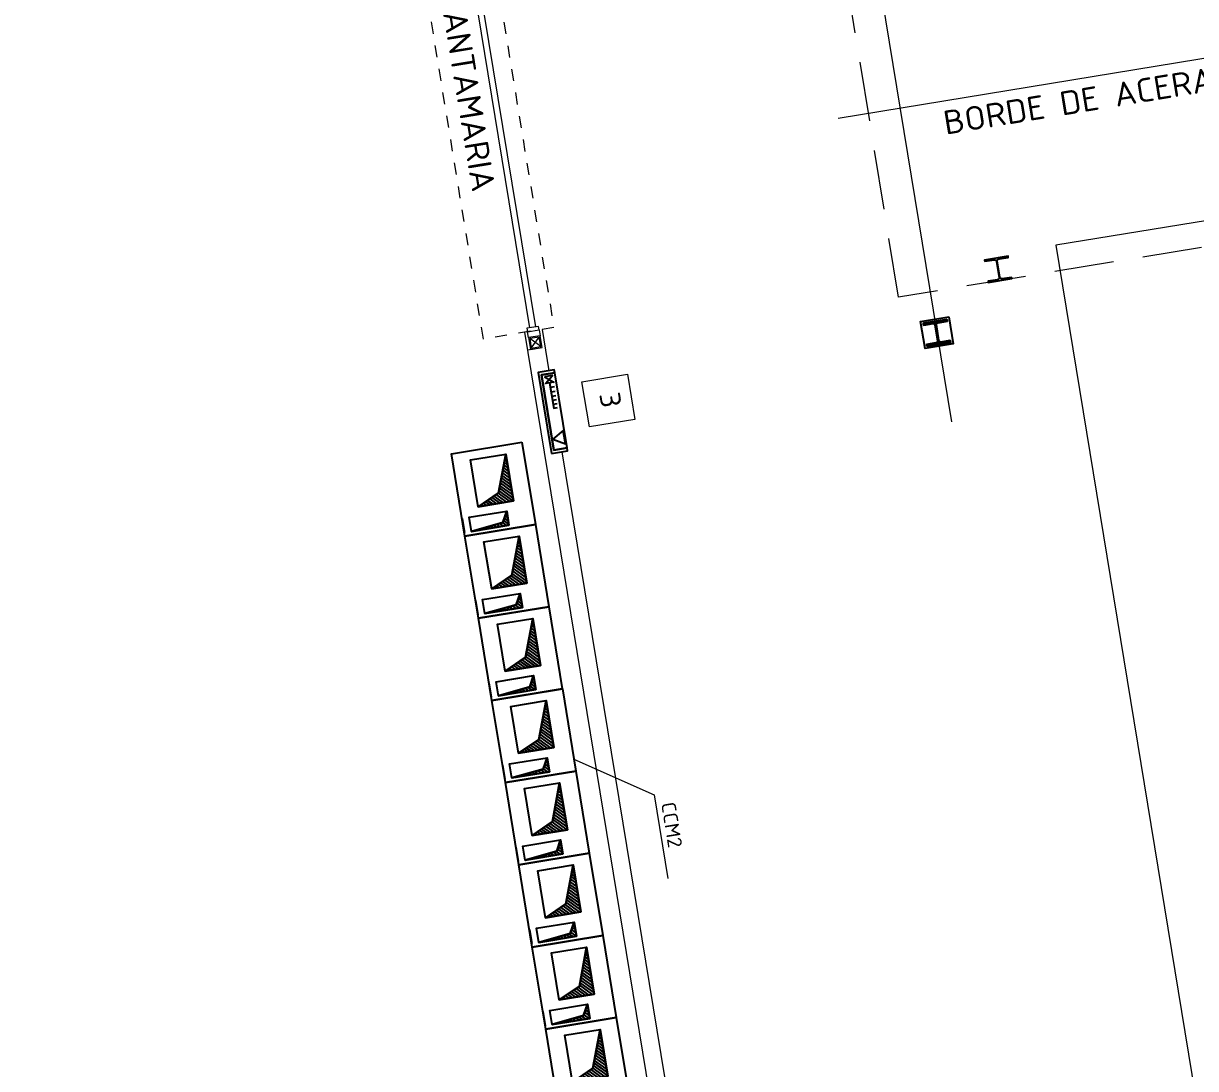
# Model space of a CAD drawing. Header units: metres. Extents: x 2 to 659295185, y -28 to 1124222152.
# Drawn here: x 655607.91 to 655617.76, y 1126517.76 to 1126526.54 of the extents above; entities that cross this region are included whole.
import ezdxf

# ---------------------------------------------------------------- set-up
doc = ezdxf.new("R2010")
doc.units = ezdxf.units.M
doc.header["$MEASUREMENT"] = 0
for name, pattern in [('CCSM_C1_CUERPO CK$0$CONTINUA', [0]), ('CCSM_C1_CUERPO CK$0$DASHED', [0.75, 0.5, -0.25]), ('CCSM_C1_CUERPO CK$0$HIDDEN', [0.375, 0.25, -0.125]), ('DASHDOT', [1, 0.5, -0.25, 0, -0.25])]:
    doc.linetypes.add(name, pattern=pattern)
doc.layers.get('0').update_dxf_attribs({"linetype": 'CONTINUOUS'})
for name, color, linetype in [('CCSM_C1_CUERPO CK$0$A-EQUIPOS', 9, 'CONTINUOUS'), ('CCSM_C1_CUERPO CK$0$A-PARED', 2, 'CCSM_C1_CUERPO CK$0$CONTINUA'), ('CCSM_C1_CUERPO CK$0$A-PROYECCIONES', 5, 'CCSM_C1_CUERPO CK$0$DASHED'), ('CCSM_C1_CUERPO CK$0$A-SANTA MARIAS', 161, 'CCSM_C1_CUERPO CK$0$CONTINUA'), ('CCSM_C1_CUERPO CK$0$A-TEXTOS AREAS', 9, 'CONTINUOUS'), ('CCSM_C1_CUERPO CK$0$A_RAMPAS ANDENES', 8, 'CONTINUOUS'), ('CCSM_C1_CUERPO CK$0$E-TEXT', 6, 'CONTINUOUS'), ('CCSM_C1_CUERPO CK$0$TEX-ROT', 7, 'CONTINUOUS'), ('CCSM_XREF ESTRUCTURA15$0$E_PLANCHAS C', 67, 'CONTINUOUS'), ('CCSM_XREF ESTRUCTURA15$0$PLANCHAS VERIFICADAS ANDENES  Y AMPLIACION LOCALES H Y N 12-05-2011', 8, 'CONTINUOUS')]:
    doc.layers.add(name, color=color, linetype=linetype)
doc.layers.add('CCSM_XREF ESTRUCTURA15$0$E-CC-COLUMNA', color=2, linetype='CONTINUOUS', lineweight=35)
doc.layers.add('LOCALES ASIGNADOS', color=41, linetype='DASHDOT', lineweight=0)
doc.styles.add('CCSM_C1_CUERPO CK$0$ROMANS', font='romans__.ttf')
doc.styles.add('CCSM_C1_CUERPO CK$0$Standard', font='txt_____.ttf')
pattern_1 = [(45, (0, 0), (-0.01414213562373, 0.01414213562373), []), (45, (0.0004, -2e-19), (-0.01414213562373, 0.01414213562373), [])]

# ---------------------------------------------------------------- blocks, each defined once
blk = doc.blocks.new('CCSM_C1_CUERPO CK$0$CAJA DE MANGUERA')
for points in [[(0.444, 0.073), (0.473, -0.106), (0.44, -0.111), (0.417, 0.034), (-0.406, -0.1), (-0.382, -0.246), (-0.415, -0.251), (-0.444, -0.073)], [(0.417, 0.034), (0.44, -0.111), (-0.382, -0.246), (-0.406, -0.1)], [(0.299, 0.008), (0.393, -0.108), (0.246, -0.132)], [(-0.378, -0.123), (-0.288, -0.201), (-0.303, -0.111), (-0.363, -0.214)]]:
    blk.add_lwpolyline(points, close=True)
for points in [[(-0.295, -0.156), (-0.019, -0.111), (-0.012, -0.152)], [(-0.107, -0.125), (-0.1, -0.17)], [(-0.062, -0.118), (-0.055, -0.163)], [(-0.248, -0.149), (-0.241, -0.193)], [(-0.196, -0.14), (-0.189, -0.185)], [(-0.151, -0.133), (-0.144, -0.177)]]:
    blk.add_lwpolyline(points)
blk = doc.blocks.new('CCSM_C1_CUERPO CK$0$CCM 2')
at = {"layer": 'CCSM_C1_CUERPO CK$0$A-EQUIPOS'}
h = blk.add_hatch(dxfattribs=at)
h.set_pattern_fill('JIS_LC_20', color=256, scale=0.001, angle=80.69155, style=0)
h.set_pattern_definition(pattern_1)
h.paths.add_polyline_path([(-1005739.1284, 829203.7575), (-1005739.5284, 829203.7575), (-1005739.2158, 829203.6447), (-1005739.1284, 829203.4575)])
h = blk.add_hatch(dxfattribs=at)
h.set_pattern_fill('JIS_LC_20', color=256, scale=0.001, angle=80.69155, style=0)
h.set_pattern_definition(pattern_1)
h.paths.add_polyline_path([(-1005738.9334, 829203.6875), (-1005739.0534, 829203.6875), (-1005738.9645, 829203.6399), (-1005738.9334, 829203.3675)])
blk.add_line((-1005739.0534, 829203.3075), (-1005738.9334, 829203.3075), dxfattribs=at)
for points in [[(-1005739.6034, 829203.9075), (-1005738.9034, 829203.9075), (-1005738.9034, 829203.3075), (-1005739.6034, 829203.3075)], [(-1005739.1284, 829203.4575), (-1005739.5284, 829203.4575), (-1005739.5284, 829203.7575), (-1005739.1284, 829203.7575)], [(-1005739.1284, 829203.7575), (-1005739.5284, 829203.7575), (-1005739.2158, 829203.6447), (-1005739.1284, 829203.4575)], [(-1005739.0534, 829203.6875), (-1005738.9334, 829203.6875), (-1005738.9334, 829203.3675), (-1005739.0534, 829203.3675)], [(-1005738.9334, 829203.6875), (-1005739.0534, 829203.6875), (-1005738.9645, 829203.6399), (-1005738.9334, 829203.3675)]]:
    blk.add_lwpolyline(points, close=True, dxfattribs=at)
for points in [[(-1005739.1284, 829203.4575), (-1005739.2158, 829203.6447), (-1005739.5284, 829203.7575)], [(-1005738.9334, 829203.3675), (-1005738.9645, 829203.6399), (-1005739.0534, 829203.6875)]]:
    blk.add_lwpolyline(points, dxfattribs=at)
blk = doc.blocks.new('CCSM_XREF ESTRUCTURA15$0$A$C17D5529C')
at = {"layer": 'CCSM_XREF ESTRUCTURA15$0$E-CC-COLUMNA'}
blk.add_lwpolyline([(-0.1625, -0.1033), (-0.028, -0.1033, -0.410123), (-0.01, -0.121), (-0.01, -0.2), (0, -0.2), (0, 0), (-0.01, 0), (-0.01, -0.079, -0.410123), (-0.028, -0.0968), (-0.162, -0.0968, -0.410123), (-0.18, -0.079), (-0.18, 0), (-0.19, 0), (-0.19, -0.2), (-0.18, -0.2), (-0.18, -0.121, -0.418316), (-0.162, -0.1033)], format="xyb", dxfattribs=at)
at = {"layer": 'CCSM_XREF ESTRUCTURA15$0$E_PLANCHAS C'}
blk.add_lwpolyline([(-0.21, 0.02), (0.02, 0.02), (0.02, -0.22), (-0.21, -0.22)], close=True, dxfattribs=at)

msp = doc.modelspace()

# ---------------------------------------------------------------- hatches: boundary and pattern name
at = {"layer": 'LOCALES ASIGNADOS'}
h = msp.add_hatch(color=256, dxfattribs=at)
edge = h.paths.add_edge_path()
edge.add_arc((219491.1056, 1054914.3756), 441878.9229, 9.308049718, 9.309563548, ccw=False)
edge.add_line((655551.8097, 1126384.9626), (655564.5398, 1126387.0492))
edge.add_line((655564.5398, 1126387.0492), (655562.5867, 1126398.9652))
edge.add_line((655562.5867, 1126398.9652), (655552.3922, 1126397.2942))
edge.add_line((655552.3922, 1126397.2942), (655552.4569, 1126396.8995))
edge.add_line((655552.4569, 1126396.8995), (655549.9212, 1126396.4839))

# ---------------------------------------------------------------- linework, layer by layer
at = {"color": 3}
msp.add_lwpolyline([(655616.1181, 1126524.4115), (655616.0963, 1126524.5442, -0.410123), (655616.1109, 1126524.5649), (655616.1889, 1126524.5777), (655616.1872, 1126524.5875), (655615.9899, 1126524.5552), (655615.9915, 1126524.5453), (655616.0695, 1126524.5581, -0.410123), (655616.0899, 1126524.5432), (655616.1116, 1126524.411, -0.410123), (655616.097, 1126524.3903), (655616.019, 1126524.3775), (655616.0206, 1126524.3677), (655616.218, 1126524.4), (655616.2164, 1126524.4099), (655616.1384, 1126524.3971, -0.418316), (655616.118, 1126524.412)], format="xyb", dxfattribs=at)
msp.add_lwpolyline([(655616.1181, 1126524.4115), (655616.0963, 1126524.5442, -0.410123), (655616.1109, 1126524.5649), (655616.1889, 1126524.5777), (655616.1872, 1126524.5875), (655615.9899, 1126524.5552), (655615.9915, 1126524.5453), (655616.0695, 1126524.5581, -0.410123), (655616.0899, 1126524.5432), (655616.1116, 1126524.411, -0.410123), (655616.097, 1126524.3903), (655616.019, 1126524.3775), (655616.0206, 1126524.3677), (655616.218, 1126524.4), (655616.2164, 1126524.4099), (655616.1384, 1126524.3971, -0.418316), (655616.118, 1126524.412)], format="xyb", dxfattribs=at)
at = {"layer": 'CCSM_C1_CUERPO CK$0$A-PARED', "lineweight": 5}
msp.add_line((655612.1473, 1126523.8006), (655612.2706, 1126523.8209), dxfattribs=at)
for points in [[(655612.1229, 1126523.9486), (655613.336, 1126516.5474), (655604.9479, 1126515.1725)], [(655612.2717, 1126523.973), (655612.3286, 1126523.626), (655612.237, 1126523.611), (655612.3486, 1126522.93), (655612.4402, 1126522.9451)], [(655613.5272, 1126516.3253), (655612.4402, 1126522.9451)]]:
    msp.add_lwpolyline(points, dxfattribs=at)
at = {"layer": 'CCSM_C1_CUERPO CK$0$A-PROYECCIONES', "lineweight": 5}
msp.add_lwpolyline([(655627.1504, 1126543.0145), (655628.9161, 1126526.476), (655615.2664, 1126524.2443), (655614.5278, 1126528.7509), (655615.2679, 1126528.8722), (655613.3213, 1126540.7477), (655627.1504, 1126543.0145)], dxfattribs=at)
at = {"layer": 'CCSM_C1_CUERPO CK$0$A-SANTA MARIAS', "color": 8, "lineweight": 5}
for p, q in [((655612.2591, 1126523.8291), (655612.1673, 1126523.8951)), ((655612.1802, 1126523.8162), (655612.2462, 1126523.9081))]:
    msp.add_line(p, q, dxfattribs=at)
at = {"layer": 'CCSM_C1_CUERPO CK$0$A-SANTA MARIAS', "linetype": 'CCSM_C1_CUERPO CK$0$HIDDEN', "lineweight": 5, "ltscale": 0.1}
msp.add_lwpolyline([(655612.3697, 1126523.9891), (655611.7776, 1126523.8921), (655611.0982, 1126528.0368), (655611.6903, 1126528.1338)], close=True, dxfattribs=at)
at = {"layer": 'CCSM_C1_CUERPO CK$0$A-SANTA MARIAS', "lineweight": 5}
for points in [[(655612.1675, 1126523.9864), (655611.4978, 1126528.0718)], [(655612.2168, 1126523.9944), (655611.5472, 1126528.0799)]]:
    msp.add_lwpolyline(points, dxfattribs=at)
for points in [[(655612.2464, 1126523.9689), (655612.2415, 1126523.9985), (655612.1428, 1126523.9823), (655612.1476, 1126523.9527)], [(655612.2464, 1126523.9689), (655612.2545, 1126523.9195), (655612.1558, 1126523.9034), (655612.1477, 1126523.9527)], [(655612.172, 1126523.8047), (655612.2706, 1126523.8209), (655612.2545, 1126523.9195), (655612.1558, 1126523.9034)], [(655612.1802, 1126523.8162), (655612.2591, 1126523.8291), (655612.2462, 1126523.9081), (655612.1673, 1126523.8951)]]:
    msp.add_lwpolyline(points, close=True, dxfattribs=at)
at = {"layer": 'CCSM_C1_CUERPO CK$0$A_RAMPAS ANDENES', "lineweight": 5}
for p, q in [((655628.8887, 1126526.6967), (655616.5883, 1126524.6806)), ((655616.5883, 1126524.6806), (655621.3034, 1126495.9144))]:
    msp.add_line(p, q, dxfattribs=at)
msp.add_lwpolyline([(655614.7601, 1126525.7489), (655628.8475, 1126528.0612)], dxfattribs=at)
at = {"layer": 'CCSM_C1_CUERPO CK$0$E-TEXT', "color": 4, "lineweight": 5}
for p, q in [((655612.5372, 1126520.3606), (655613.2114, 1126520.0603)), ((655613.2114, 1126520.0603), (655613.3266, 1126519.3574))]:
    msp.add_line(p, q, dxfattribs=at)
at = {"layer": 'CCSM_C1_CUERPO CK$0$TEX-ROT', "lineweight": 5}
msp.add_lwpolyline([(655612.9877, 1126523.5959), (655613.0499, 1126523.2169), (655612.6678, 1126523.1543), (655612.6057, 1126523.5333)], close=True, dxfattribs=at)
at = {"layer": 'CCSM_XREF ESTRUCTURA15$0$PLANCHAS VERIFICADAS ANDENES  Y AMPLIACION LOCALES H Y N 12-05-2011', "lineweight": 5, "ltscale": 10000}
msp.add_line((655614.6994, 1126529.3729), (655615.7119, 1126523.1953), dxfattribs=at)
at = {"layer": 'CCSM_XREF ESTRUCTURA15$0$PLANCHAS VERIFICADAS ANDENES  Y AMPLIACION LOCALES H Y N 12-05-2011', "lineweight": 5}
msp.add_lwpolyline([(655615.689, 1126524.0772), (655615.7262, 1126523.8502), (655615.4894, 1126523.8114), (655615.4522, 1126524.0383)], close=True, dxfattribs=at)

# ---------------------------------------------------------------- block references
at = {"layer": 'CCSM_C1_CUERPO CK$0$A-EQUIPOS', "lineweight": 5, "xscale": -0.766719046659677, "yscale": 0.7667190465144813, "zscale": 0.7667190465888241, "rotation": 108.6170970942606}
msp.add_blockref('CCSM_C1_CUERPO CK$0$CAJA DE MANGUERA', (655612.2928, 1126523.2705), dxfattribs=at)
at = {"layer": 'CCSM_C1_CUERPO CK$0$A-EQUIPOS', "lineweight": 5, "rotation": 279.3085951751866}
for p in [(7.8496, -97.7356), (7.9628, -98.4264), (8.076, -99.1171), (8.1893, -99.8079), (8.3025, -100.4987), (8.4157, -101.1895), (8.5289, -101.8803), (8.6422, -102.5711)]:
    msp.add_blockref('CCSM_C1_CUERPO CK$0$CCM 2', p, dxfattribs=at)
at = {"layer": 'CCSM_XREF ESTRUCTURA15$0$PLANCHAS VERIFICADAS ANDENES  Y AMPLIACION LOCALES H Y N 12-05-2011', "lineweight": 5, "rotation": 279.3085951751866}
msp.add_blockref('CCSM_XREF ESTRUCTURA15$0$A$C17D5529C', (655615.7032, 1126523.8667), dxfattribs=at)

# ---------------------------------------------------------------- texts
at = {"layer": 'CCSM_C1_CUERPO CK$0$A-TEXTOS AREAS', "lineweight": 5, "char_height": 0.2, "style": 'CCSM_C1_CUERPO CK$0$Standard'}
for s, insert, width, attachment_point, rotation in [('{\\Fromans|c0;SANTAMARIA}', (655611.6067, 1126526.8289), 3.785262, 1, 279.30793), ('{\\Fromans|c0;BORDE DE ACERA PROPUESTO}', (655615.6618, 1126525.6084), 7.426413, 7, 9.30926)]:
    msp.add_mtext(s, dxfattribs=dict(at, insert=insert, width=width, attachment_point=attachment_point, rotation=rotation))
at = {"layer": 'CCSM_C1_CUERPO CK$0$E-TEXT', "lineweight": 5, "insert": (655613.3886, 1126520.0092), "char_height": 0.12, "width": 1.6885, "attachment_point": 1, "rotation": 279.3086, "style": 'CCSM_C1_CUERPO CK$0$ROMANS'}
msp.add_mtext('CCM2', dxfattribs=at)
at = {"layer": 'CCSM_C1_CUERPO CK$0$TEX-ROT', "lineweight": 5, "insert": (655612.9211, 1126523.4566), "char_height": 0.173, "width": 0.010152, "attachment_point": 1, "rotation": 279.25934, "style": 'CCSM_C1_CUERPO CK$0$ROMANS'}
msp.add_mtext('3', dxfattribs=at)

doc.saveas('drawing.dxf')
